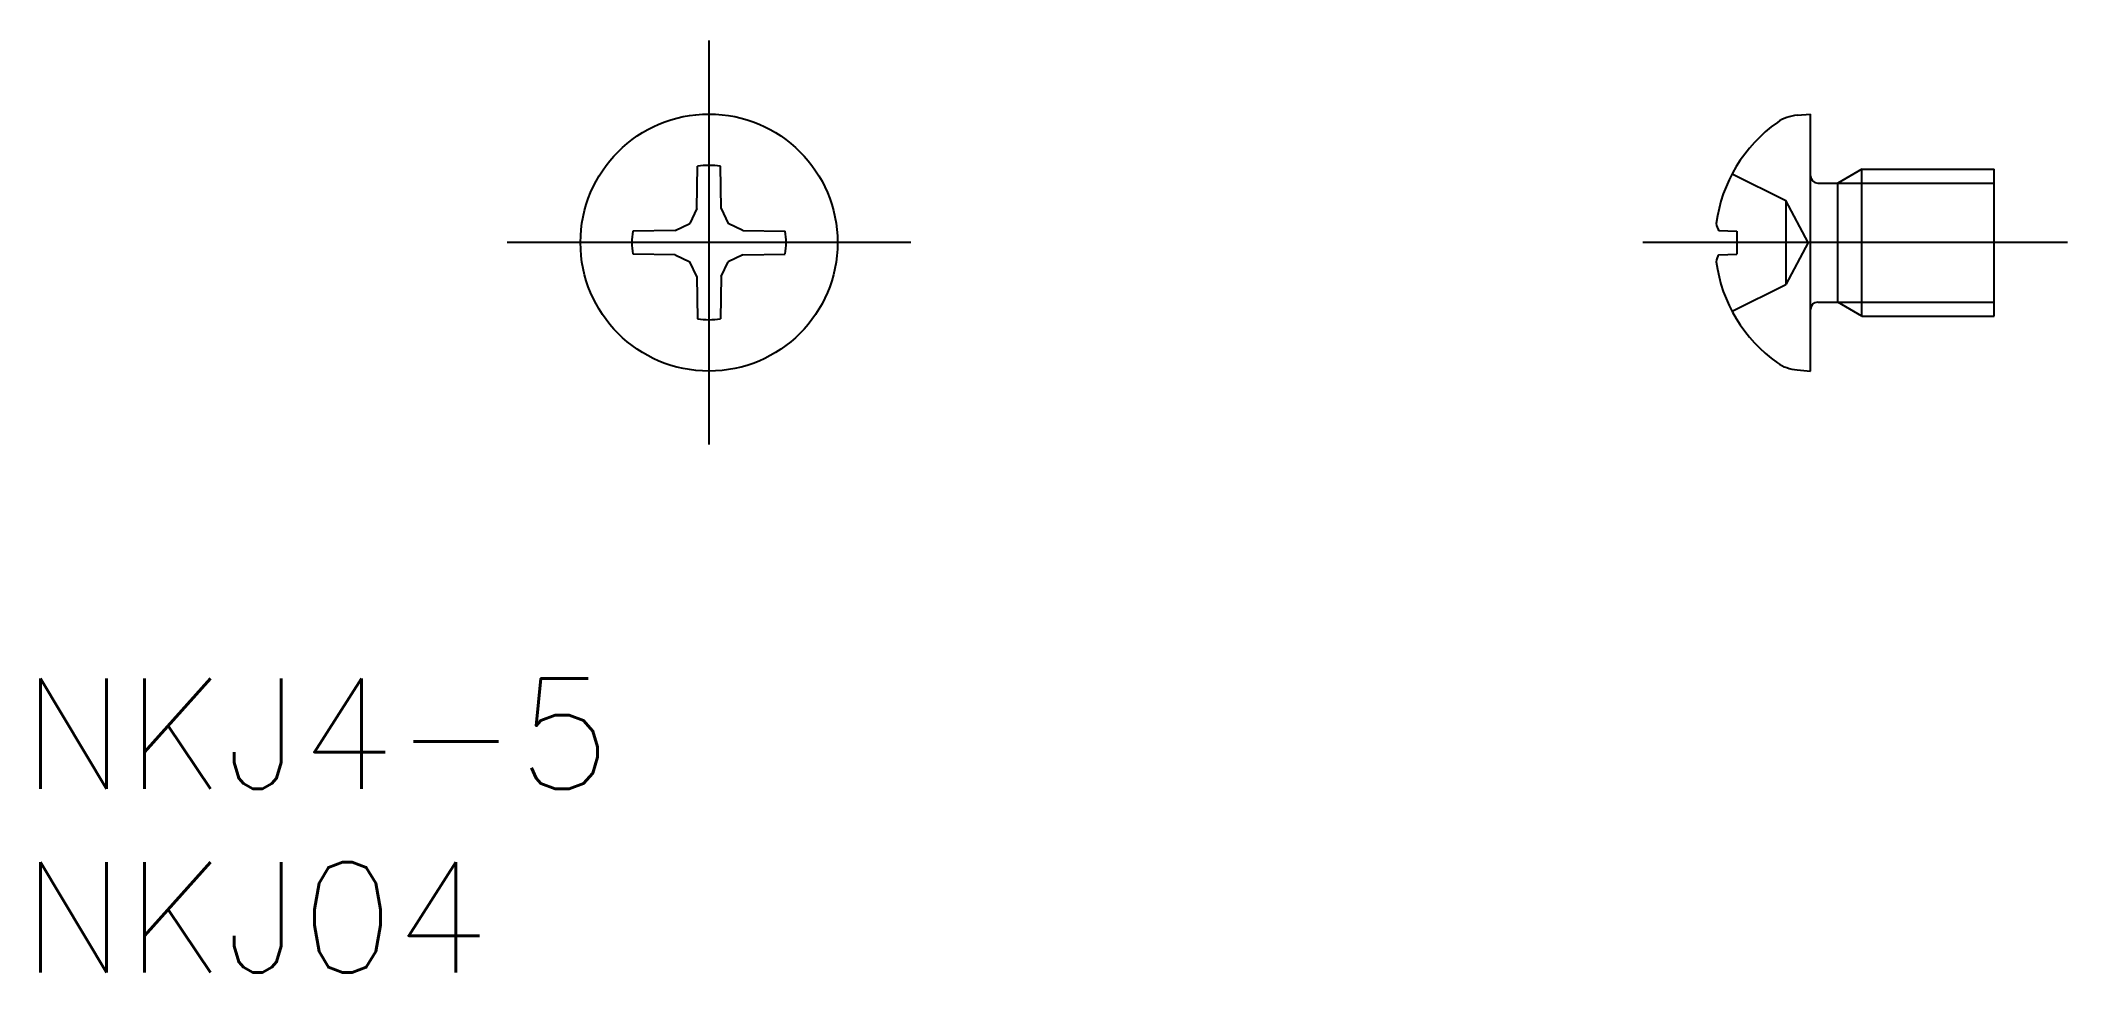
# Model space of a CAD drawing. Extents: x -18.2 to 37, y -19.9 to 5.5.
import ezdxf

# ---------------------------------------------------------------- set-up
doc = ezdxf.new("R2010")
doc.units = 0
doc.linetypes.add('CENTER', pattern=[50.8, 31.75, -6.35, 6.35, -6.35])
doc.linetypes.add('DASHED', pattern=[19.05, 12.7, -6.35])
doc.layers.get('0').update_dxf_attribs({"linetype": 'CONTINUOUS'})
doc.layers.add('CENTER', color=1, linetype='CENTER')
doc.styles.get("Standard").update_dxf_attribs({"font": 'txt.shx', "height": 3, "bigfont": 'bigfont.shx'})

msp = doc.modelspace()

# ---------------------------------------------------------------- linework, layer by layer
at = {"color": 7, "linetype": 'CONTINUOUS'}
for p, q in [((29.636, 3.468), (30, 3.5)), ((30, -3.5), (30, 3.5)), ((-0.331, 0.925), (-0.311, 2.077)), ((0.331, 0.925), (0.311, 2.077)), ((31.4, 2), (30.744, 1.621)), ((31.4, -2), (31.4, 2)), ((31.4, 2), (35, 2)), ((35, -2), (35, 2)), ((30.2, 1.621), (30.744, 1.621)), ((30.744, -1.621), (30.744, 1.621)), ((-0.331, 0.925), (-0.52, 0.52)), ((0.331, 0.925), (0.52, 0.52)), ((-0.925, 0.331), (-2.077, 0.311)), ((-0.925, 0.331), (-0.52, 0.52)), ((0.925, 0.331), (0.52, 0.52)), ((0.925, 0.331), (2.077, 0.311)), ((27.508, 0.331), (27.996, 0.311)), ((27.996, 0.311), (27.996, -0.311)), ((-0.925, -0.331), (-2.077, -0.311)), ((-0.925, -0.331), (-0.52, -0.52)), ((-0.331, -0.925), (-0.52, -0.52)), ((0.331, -0.925), (0.52, -0.52)), ((0.925, -0.331), (0.52, -0.52)), ((0.925, -0.331), (2.077, -0.311)), ((27.508, -0.331), (27.996, -0.311)), ((-0.331, -0.925), (-0.311, -2.077)), ((0.331, -0.925), (0.311, -2.077)), ((30.2, -1.621), (30.744, -1.621)), ((31.4, -2), (30.744, -1.621)), ((31.4, -2), (35, -2)), ((29.636, -3.468), (30, -3.5))]:
    msp.add_line(p, q, dxfattribs=at)
at = {"color": 3, "linetype": 'DASHED'}
for p, q in [((27.864, 1.871), (29.332, 1.145)), ((29.332, 1.145), (29.332, -1.145)), ((29.941, 0), (29.332, 1.145)), ((29.941, 0), (29.332, -1.145)), ((27.864, -1.871), (29.332, -1.145))]:
    msp.add_line(p, q, dxfattribs=at)
at = {"color": 3, "linetype": 'CONTINUOUS'}
for p, q in [((30.744, 1.621), (35, 1.621)), ((30.744, -1.621), (35, -1.621))]:
    msp.add_line(p, q, dxfattribs=at)
at = {"color": 7, "linetype": 'CONTINUOUS'}
msp.add_circle((0, 0), 3.5, dxfattribs=at)
for centre, radius, start, end in [((29.732, 2.372), 1.1, 95, 125.1094), ((31.4, 0), 4, 125.1094, 172.5344), ((0, 0), 2.1, 81.4911, 98.5089), ((30.2, 1.821), 0.2, 180, 270), ((0, 0), 2.1, 171.4911, 188.5089), ((0, 0), 2.1, 351.4911, 8.5089), ((27.739, 0.531), 0.305, 182.0691, 220.9632), ((27.739, -0.531), 0.305, 139.0368, 177.9309), ((31.4, 0), 4, 187.4656, 234.8906), ((30.2, -1.821), 0.2, 90, 180), ((0, 0), 2.1, 261.4911, 278.5089), ((29.732, -2.372), 1.1, 234.8906, 265)]:
    msp.add_arc(centre, radius, start, end, dxfattribs=at)
at = {"layer": 'CENTER', "color": 1, "linetype": 'CENTER'}
for p, q in [((0, -5.5), (0, 5.5)), ((5.5, 0), (-5.5, 0)), ((37, 0), (25.434, 0))]:
    msp.add_line(p, q, dxfattribs=at)

# ---------------------------------------------------------------- texts
at = {"color": 7, "linetype": 'CONTINUOUS'}
for s, p in [('NKJ4-5', (-18.721, -14.87)), ('NKJ04', (-18.721, -19.87))]:
    msp.add_text(s, height=3, dxfattribs=at).set_placement(p)

doc.saveas('drawing.dxf')
